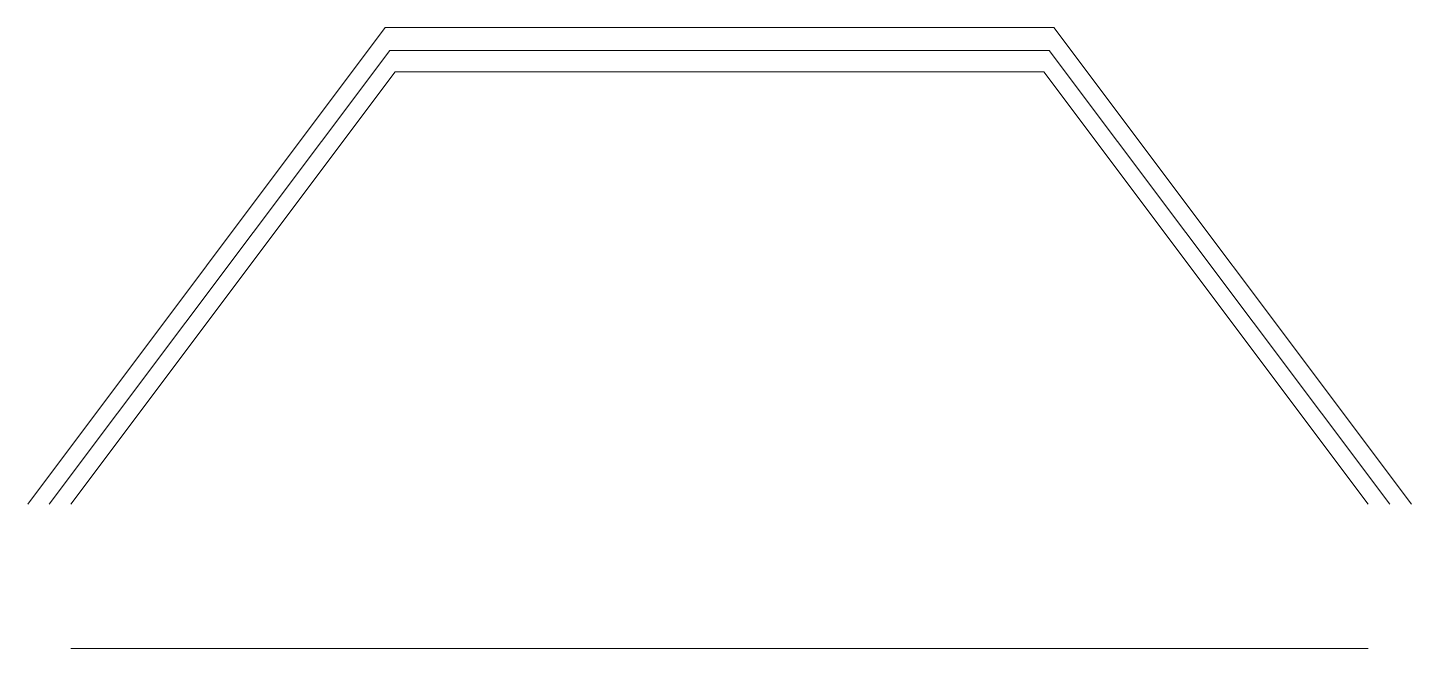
# Model space of a CAD drawing. Header units: inches. Extents: x 0 to 1920, y 0 to 861.
import ezdxf

# ---------------------------------------------------------------- set-up
doc = ezdxf.new("R2010")
doc.units = ezdxf.units.IN
doc.header["$MEASUREMENT"] = 0
doc.layers.add('WINDOW_门窗', color=4, linetype='Continuous', lineweight=20, true_color=0x00ffff)

msp = doc.modelspace()

# ---------------------------------------------------------------- linework, layer by layer
at = {"layer": 'WINDOW_门窗', "ltscale": 100}
for p, q in [((496.5, 861.5), (0.4, 200)), ((1424.2, 861.5), (496.5, 861.5)), ((1920.4, 200), (1424.2, 861.5)), ((502.9, 830), (30.4, 200)), ((1417.9, 830), (502.9, 830)), ((1890.4, 200), (1417.9, 830)), ((510.4, 800), (60.4, 200)), ((1410.4, 800), (510.4, 800)), ((1860.4, 200), (1410.4, 800)), ((60.4, 0), (1860.4, 0))]:
    msp.add_line(p, q, dxfattribs=at)

doc.saveas('drawing.dxf')
